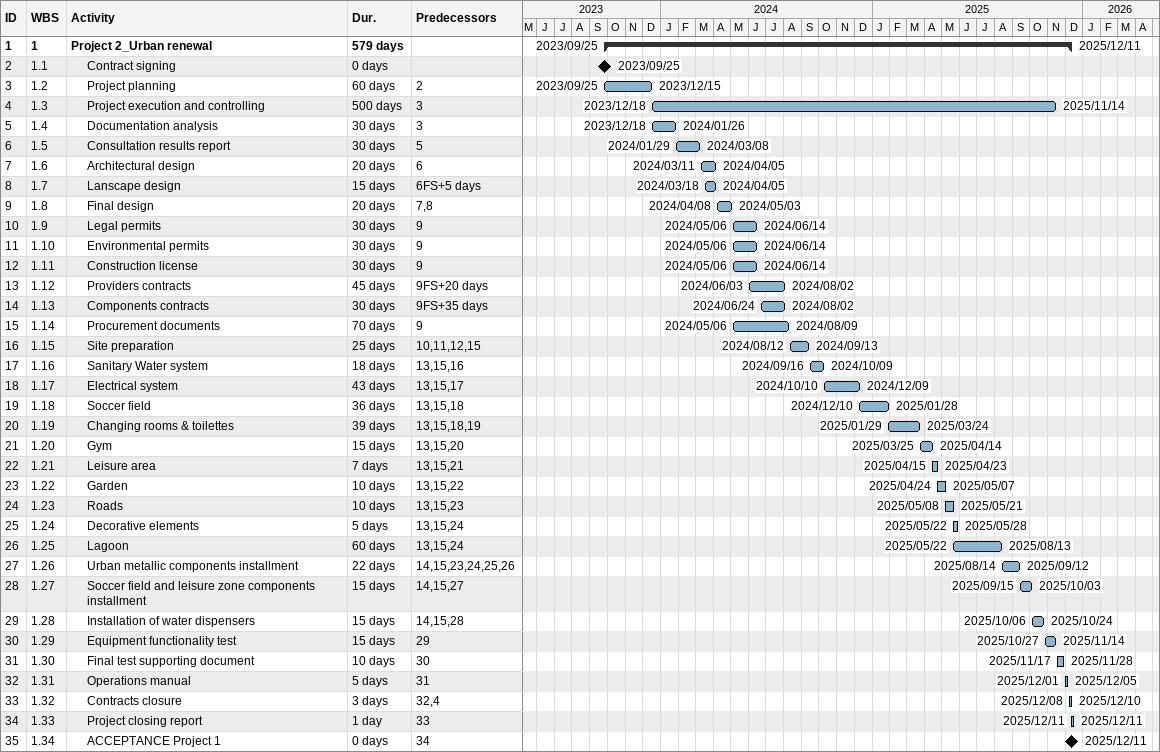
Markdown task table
| ID | WBS | Task | Duration | Start | Finish | Predecessors |
|---|---|---|---|---|---|---|
| 1 | 1 | **Project 2_Urban renewal** | 579d | 2023-09-25 | 2025-12-11 |  |
| 2 | 1.1 | Contract signing | 0d | 2023-09-25 | 2023-09-25 |  |
| 3 | 1.2 | Project planning | 60d | 2023-09-25 | 2023-12-15 | 2 |
| 4 | 1.3 | Project execution and controlling | 500d | 2023-12-18 | 2025-11-14 | 3 |
| 5 | 1.4 | Documentation analysis | 30d | 2023-12-18 | 2024-01-26 | 3 |
| 6 | 1.5 | Consultation results report | 30d | 2024-01-29 | 2024-03-08 | 5 |
| 7 | 1.6 | Architectural design | 20d | 2024-03-11 | 2024-04-05 | 6 |
| 8 | 1.7 | Lanscape design | 15d | 2024-03-18 | 2024-04-05 | 6FS+5d |
| 9 | 1.8 | Final design | 20d | 2024-04-08 | 2024-05-03 | 7, 8 |
| 10 | 1.9 | Legal permits | 30d | 2024-05-06 | 2024-06-14 | 9 |
| 11 | 1.10 | Environmental permits | 30d | 2024-05-06 | 2024-06-14 | 9 |
| 12 | 1.11 | Construction license | 30d | 2024-05-06 | 2024-06-14 | 9 |
| 13 | 1.12 | Providers contracts | 45d | 2024-06-03 | 2024-08-02 | 9FS+20d |
| 14 | 1.13 | Components contracts | 30d | 2024-06-24 | 2024-08-02 | 9FS+35d |
| 15 | 1.14 | Procurement documents | 70d | 2024-05-06 | 2024-08-09 | 9 |
| 16 | 1.15 | Site preparation | 25d | 2024-08-12 | 2024-09-13 | 10, 11, 12, 15 |
| 17 | 1.16 | Sanitary Water system | 18d | 2024-09-16 | 2024-10-09 | 13, 15, 16 |
| 18 | 1.17 | Electrical system | 43d | 2024-10-10 | 2024-12-09 | 13, 15, 17 |
| 19 | 1.18 | Soccer field | 36d | 2024-12-10 | 2025-01-28 | 13, 15, 18 |
| 20 | 1.19 | Changing rooms & toilettes | 39d | 2025-01-29 | 2025-03-24 | 13, 15, 18, 19 |
| 21 | 1.20 | Gym | 15d | 2025-03-25 | 2025-04-14 | 13, 15, 20 |
| 22 | 1.21 | Leisure area | 7d | 2025-04-15 | 2025-04-23 | 13, 15, 21 |
| 23 | 1.22 | Garden | 10d | 2025-04-24 | 2025-05-07 | 13, 15, 22 |
| 24 | 1.23 | Roads | 10d | 2025-05-08 | 2025-05-21 | 13, 15, 23 |
| 25 | 1.24 | Decorative elements | 5d | 2025-05-22 | 2025-05-28 | 13, 15, 24 |
| 26 | 1.25 | Lagoon | 60d | 2025-05-22 | 2025-08-13 | 13, 15, 24 |
| 27 | 1.26 | Urban metallic components installment | 22d | 2025-08-14 | 2025-09-12 | 14, 15, 23, 24, 25, 26 |
| 28 | 1.27 | Soccer field and leisure zone components installment | 15d | 2025-09-15 | 2025-10-03 | 14, 15, 27 |
| 29 | 1.28 | Installation of water dispensers | 15d | 2025-10-06 | 2025-10-24 | 14, 15, 28 |
| 30 | 1.29 | Equipment functionality test | 15d | 2025-10-27 | 2025-11-14 | 29 |
| 31 | 1.30 | Final test supporting document | 10d | 2025-11-17 | 2025-11-28 | 30 |
| 32 | 1.31 | Operations manual | 5d | 2025-12-01 | 2025-12-05 | 31 |
| 33 | 1.32 | Contracts closure | 3d | 2025-12-08 | 2025-12-10 | 32, 4 |
| 34 | 1.33 | Project closing report | 1d | 2025-12-11 | 2025-12-11 | 33 |
| 35 | 1.34 | ACCEPTANCE Project 1 | 0d | 2025-12-11 | 2025-12-11 | 34 |
